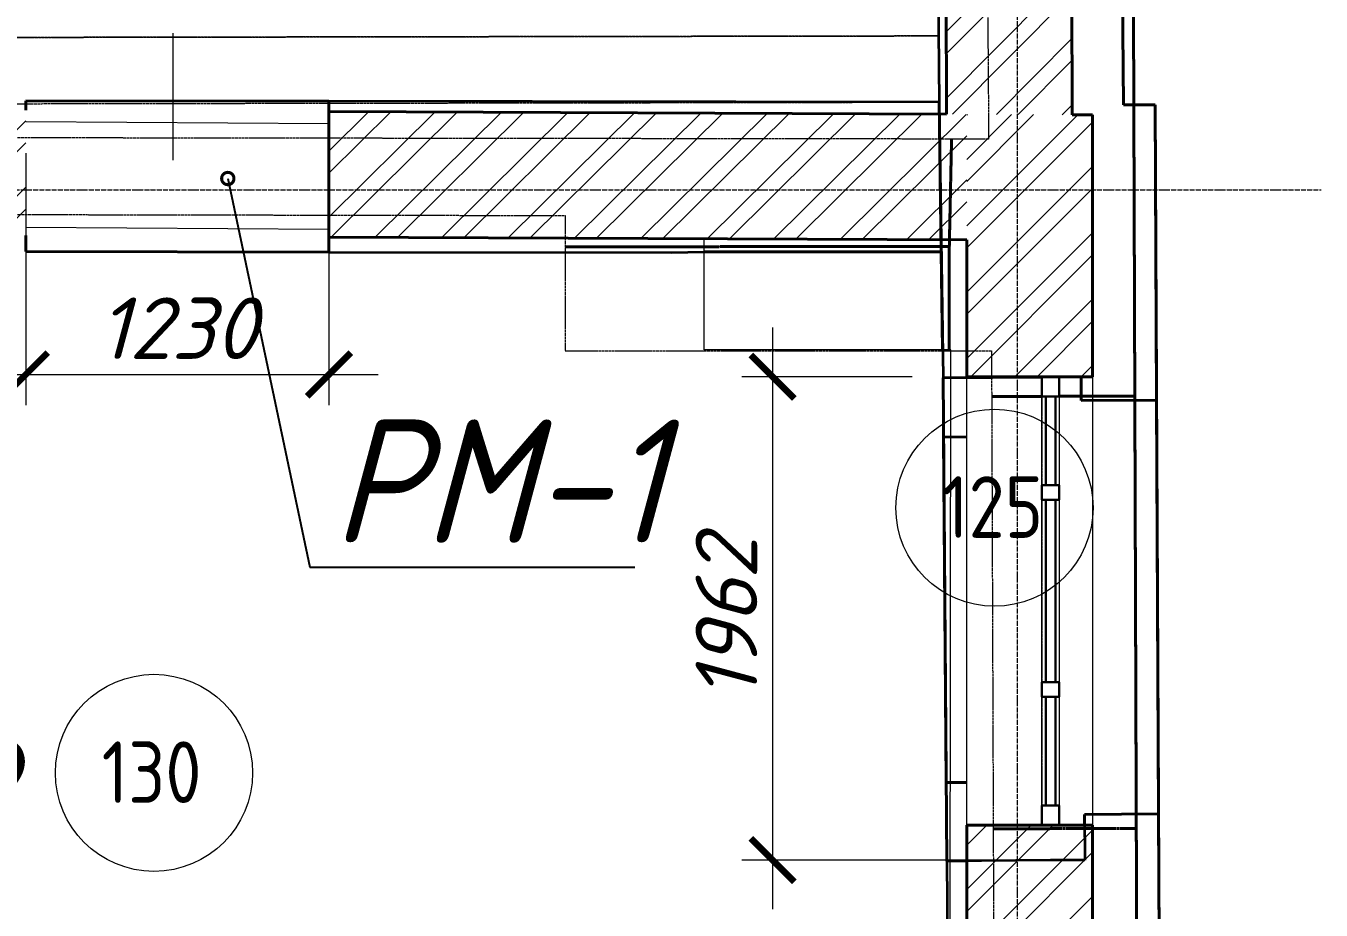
# Model space of a CAD drawing. Header units: millimetres. Extents: x 749182 to 2267578, y 70462 to 311449.
# Drawn here: x 2010106 to 2015362, y 93250 to 96839 of the extents above; entities that cross this region are included whole.
import ezdxf
from ezdxf import colors
from ezdxf.entities.mleader import LeaderData, LeaderLine
from ezdxf.math import Vec2, Vec3

# ---------------------------------------------------------------- set-up
doc = ezdxf.new("R2010")
doc.units = ezdxf.units.MM
for name, pattern in [('ADSK_Линия сетки', [25, 20, -2.5, 0, -2.5]), ('ADSK_Сверху', [4.5, 3, -1.5]), ('осеваяX2', [4, 2.5, -0.5, 0.5, -0.5])]:
    doc.linetypes.add(name, pattern=pattern)
doc.layers.get('Defpoints').update_dxf_attribs({"color": 255})
for name, color, linetype, lineweight in [('_ Окна', 7, 'Continuous', 30), ('Аннотация', 7, 'Continuous', 9), ('Витраж', 7, 'Continuous', 9), ('Каркас', 7, 'Continuous', 9), ('Марки помещений', 7, 'Continuous', 20), ('Окна', 7, 'Continuous', 18), ('Оси', 165, 'осеваяX2', 13), ('Панели витража', 7, 'Continuous', 9), ('Перекрытие', 7, 'Continuous', 18), ('Размер', 7, 'Continuous', 13), ('размеры', 7, 'Continuous', 9), ('Стены', 184, 'Continuous', 40), ('Стены наружные', 7, 'Continuous', 18), ('Стены разрез', 7, 'Continuous', 35)]:
    doc.layers.add(name, color=color, linetype=linetype, lineweight=lineweight)
doc.styles.add('GOST 2.304_new', font='isocpeur.ttf', dxfattribs={"width": 0.9, "oblique": 15})
doc.styles.add('GOST Common_2', font='GOST_Common.ttf', dxfattribs={"width": 0.9, "height": 200})
doc.styles.add('М2', font='isocpeui.ttf')
doc.dimstyles.new('SPDS 1_100', dxfattribs={"dimscale": 100, "dimtxt": 2.5, "dimasz": 1.77, "dimexe": 1.25, "dimexo": 0.625, "dimtad": 1, "dimdec": 0, "dimrnd": 0.001, "dimzin": 9, "dimtxsty": 'М2', "dimblk": 'ARCHTICK', "dimcen": 2.5, "dimdle": 2, "dimclrt": 256, "dimadec": 0, "dimazin": 2, "dimtfac": 0.75, "dimtdec": 0, "dimtmove": 1, "dimatfit": 3, "dimfxl": 0, "dimtolj": 1, "dimlwd": 9, "dimlwe": 9, "dimarcsym": 0})

# ---------------------------------------------------------------- blocks, each defined once
blk = doc.blocks.new('Существующие стены 2 этаж - Существующие стены 2 этаж-699583-01 План 1-го этажа маркировочный')
at = {"layer": 'Стены', "color": 254, "linetype": 'ADSK_Сверху', "true_color": 0xe8c5d7}
for p, q in [((56344.1, 29409.7), (56381, 21103.7)), ((56381, 21103.7), (56376.4, 22122.8)), ((56385.7, 19720), (56381, 21103.7)), ((56381, 21103.7), (56424.5, 8372.5)), ((55642, 20763.2), (55632.9, 20327.1)), ((55632.9, 20327.1), (55642, 20763.2)), ((55632.9, 20327.1), (55642, 20763.2)), ((55642, 20763.2), (55632.9, 20327.1)), ((54073.6, 20326), (55632.9, 20327.1)), ((55632.9, 20327.1), (54073.6, 20326)), ((55632.9, 20327.1), (55632.9, 19903.9)), ((55632.9, 19903.9), (55632.9, 20327.1)), ((55804.8, 19718.1), (56008.9, 19718.7)), ((56008.9, 19718.7), (55804.8, 19718.1)), ((56078.9, 19718.9), (56385.7, 19720)), ((56385.7, 19720), (56078.9, 19718.9)), ((56391.7, 17965), (56385.7, 19720)), ((56391.7, 17965), (56385.7, 19720)), ((56385.7, 19720), (56391.7, 17965)), ((56024.1, 17963.8), (55811.1, 17963.2)), ((55811.1, 17963.2), (56024.1, 17963.8)), ((56391.7, 17965), (56024.1, 17963.8)), ((56024.1, 17963.8), (56391.7, 17965)), ((56395.4, 16872), (56391.7, 17965))]:
    blk.add_line(p, q, dxfattribs=at)
blk = doc.blocks.new('ADSK_БалкаЖБ_Прямоугольная - 269х530мм-826604-01 План 1-го этажа маркировочный')
at = {"layer": 'Каркас', "color": 253, "linetype": 'ADSK_Сверху', "true_color": 0xb2b2b2}
for p, q in [((2990.4, 134.5), (-2990.4, 134.5)), ((2990.4, 134.5), (2990.4, -134.5)), ((-2990.4, -134.5), (2990.4, -134.5))]:
    blk.add_line(p, q, dxfattribs=at)
at = {"layer": 'Каркас', "color": 253, "linetype": 'ADSK_Сверху', "true_color": 0xaaaaaa}
for p, q in [((-2990.4, 134.5), (2990.4, 134.5)), ((2990.4, -134.5), (2990.4, 134.5)), ((-2990.4, -134.5), (2990.4, -134.5))]:
    blk.add_line(p, q, dxfattribs=at)
blk = doc.blocks.new('Прямоугольный импост - 70х20_60мм-1425182-01 План 1-го этажа маркировочный')
at = {"layer": 'Витраж', "color": 253, "linetype": 'ADSK_Сверху', "true_color": 0xaaaaaa}
for p, q in [((55919.5, 22524.5), (55919.6, 22494.5)), ((55989.5, 22524.8), (55989.6, 22494.8)), ((55921.5, 22054.5), (55921.9, 21974.5)), ((55991.5, 22054.8), (55991.9, 21974.8)), ((55921.9, 21974.5), (55991.9, 21974.8))]:
    blk.add_line(p, q, dxfattribs=at)
blk = doc.blocks.new('Прямоугольный импост - 70х20_60мм-1424614-01 План 1-го этажа маркировочный')
at = {"layer": 'Витраж', "color": 253, "linetype": 'ADSK_Сверху', "true_color": 0xaaaaaa}
for p, q in [((-80, 35), (0, 35)), ((0, 35), (0, -35)), ((0, -35), (-80, -35))]:
    blk.add_line(p, q, dxfattribs=at)
blk = doc.blocks.new('Прямоугольный импост - 70х20_60мм-1424615-01 План 1-го этажа маркировочный')
at = {"layer": 'Витраж', "color": 253, "linetype": 'ADSK_Сверху', "true_color": 0xaaaaaa}
for p, q in [((0, 35), (-80, 35)), ((0, -35), (0, 35)), ((-80, -35), (0, -35))]:
    blk.add_line(p, q, dxfattribs=at)
blk = doc.blocks.new('Прямоугольный импост - 70х20_60мм-1225850-01 План 1-го этажа маркировочный')
at = {"layer": 'Витраж', "color": 253, "linetype": 'ADSK_Сверху', "true_color": 0xaaaaaa}
for p, q in [((-6143.8, 27276.3), (-6143.8, 27306.3)), ((-6073.8, 27276.3), (-6073.8, 27306.3)), ((-6143.8, 26506.3), (-6143.8, 26536.3)), ((-6073.8, 26506.3), (-6073.8, 26536.3))]:
    blk.add_line(p, q, dxfattribs=at)
blk = doc.blocks.new('Прямоугольный импост - 70х20_60мм-1225113-01 План 1-го этажа маркировочный')
at = {"layer": 'Витраж', "color": 253, "linetype": 'ADSK_Сверху', "true_color": 0xaaaaaa}
for p, q in [((-6006, 10091.9), (-6006, 10121.9)), ((-5936, 10091.9), (-5936, 10121.9)), ((-6006, 9651.9), (-6006, 9731.9)), ((-5936, 9651.9), (-5936, 9731.9)), ((-6006, 9651.9), (-5936, 9651.9))]:
    blk.add_line(p, q, dxfattribs=at)
blk = doc.blocks.new('Прямоугольный импост - 70х60мм-1424612-01 План 1-го этажа маркировочный')
at = {"layer": 'Витраж', "color": 253, "linetype": 'ADSK_Сверху', "true_color": 0xaaaaaa}
for p, q in [((-30, 35), (30, 35)), ((30, -35), (-30, -35))]:
    blk.add_line(p, q, dxfattribs=at)
blk = doc.blocks.new('Прямоугольный импост - 70х60мм-1425184-01 План 1-го этажа маркировочный')
at = {"layer": 'Витраж', "color": 253, "linetype": 'ADSK_Сверху', "true_color": 0xaaaaaa}
for p, q in [((55989.6, 22494.8), (55919.6, 22494.5)), ((55919.6, 22494.5), (55921.5, 22054.5)), ((55989.6, 22494.8), (55991.5, 22054.8)), ((55921.5, 22054.5), (55991.5, 22054.8))]:
    blk.add_line(p, q, dxfattribs=at)
blk = doc.blocks.new('Прямоугольный импост - 70х60мм-1225009-01 План 1-го этажа маркировочный')
at = {"layer": 'Витраж', "color": 253, "linetype": 'ADSK_Сверху', "true_color": 0xaaaaaa}
for p, q in [((-5936, 11391.9), (-6006, 11391.9)), ((-6006, 11031.9), (-6006, 11391.9)), ((-5936, 11031.9), (-5936, 11391.9)), ((-6006, 11031.9), (-5936, 11031.9))]:
    blk.add_line(p, q, dxfattribs=at)
blk = doc.blocks.new('Прямоугольный импост - 70х60мм-1229542-01 План 1-го этажа маркировочный')
at = {"layer": 'Витраж', "color": 253, "linetype": 'ADSK_Сверху', "true_color": 0xaaaaaa}
for p, q in [((3808.5, 35377.6), (3738.5, 35377.6)), ((3738.5, 35377.6), (3738.5, 34637.6)), ((3808.5, 35377.6), (3808.5, 34637.6)), ((3738.5, 34637.6), (3808.5, 34637.6))]:
    blk.add_line(p, q, dxfattribs=at)
blk = doc.blocks.new('Существующие стены 1 эт - Существующие стены 1 эт-653793-01 План 1-го этажа маркировочный')
at = {"layer": 'Стены'}
for p, q in [((56302.6, 26193), (56339.4, 20901.7)), ((51885.3, 20918.1), (53115.3, 20916.5)), ((51885.3, 20918.1), (51885.3, 20881.2)), ((53115.3, 20875.5), (53115.3, 20916.5)), ((56339.4, 20901.7), (56467.8, 20902.4)), ((56467.8, 20902.4), (56529.9, 8243.7)), ((51885.3, 20371.2), (51885.3, 20306.8)), ((53115.3, 20304.6), (53115.3, 20365.5)), ((55600.1, 20304.8), (55599.4, 20354)), ((55599.4, 20354), (55600.1, 20304.8)), ((53115.3, 20304.6), (51885.3, 20306.8)), ((55600.1, 20304.8), (54638.6, 20304.8)), ((55605.7, 19907.9), (55600.1, 20304.8)), ((56008.9, 19797.3), (55607.3, 19794.2)), ((55622.5, 17832.1), (55607.3, 19794.2)), ((56167.7, 19798.5), (56078.9, 19797.8)), ((56168.5, 19702.4), (56167.7, 19798.5)), ((56473.7, 19703.9), (56168.5, 19702.4)), ((56473.7, 19703.9), (56482, 18023.4)), ((55609.1, 19553.4), (55703.9, 19554.1)), ((55703.9, 19554.1), (55609.1, 19553.4)), ((55609.1, 19553.4), (55620, 18150.9)), ((55620, 18150.9), (55609.1, 19553.4)), ((55703.9, 18151.5), (55620, 18150.9)), ((55620, 18150.9), (55703.9, 18151.5)), ((56181.5, 18021.9), (56482, 18023.4)), ((56181.9, 17978.5), (56181.5, 18021.9)), ((55622.5, 17832.1), (55703.9, 17832.7))]:
    blk.add_line(p, q, dxfattribs=at)
at = {"layer": 'Стены разрез'}
for p, q in [((56339.4, 20901.7), (56331, 22102.4)), ((55583.5, 22010.4), (55591.5, 20913.3)), ((55591.5, 20913.3), (53115.3, 20916.5)), ((53115.3, 20916.5), (53115.3, 20304.6)), ((55591.5, 20913.3), (55607.3, 19794.2)), ((55600.1, 20304.8), (55591.5, 20913.3)), ((56467.8, 20902.4), (56339.4, 20901.7)), ((56473.7, 19703.9), (56467.8, 20902.4)), ((53115.3, 20304.6), (54505.6, 20302.1)), ((54505.6, 20302.1), (54638.6, 20304.8)), ((54638.6, 20304.8), (55600.1, 20304.8)), ((55607.3, 19794.2), (56027.7, 19797.4)), ((56027.7, 19797.4), (56167.7, 19798.5)), ((56167.7, 19798.5), (56168.5, 19702.4)), ((56168.5, 19702.4), (56473.7, 19703.9)), ((56482, 18023.4), (56181.5, 18021.9)), ((56181.5, 18021.9), (56183, 17836.5)), ((56493.5, 15668.4), (56482, 18023.4)), ((56043, 17835.4), (55622.5, 17832.1)), ((55622.5, 17832.1), (55633.1, 16471.9)), ((56183, 17836.5), (56043, 17835.4))]:
    blk.add_line(p, q, dxfattribs=at)
blk = doc.blocks.new('Системная панель - _AR_Стекло_40мм_привязка по центру-V197-01 План 1-го этажа маркировочный')
at = {"layer": 'Панели витража', "lineweight": 30}
for p, q in [((180, 20), (-180, 20)), ((-180, 20), (-180, -20)), ((180, -20), (180, 20)), ((-180, -20), (180, -20))]:
    blk.add_line(p, q, dxfattribs=at)
blk = doc.blocks.new('Прямоугольный импост - 70х20_60мм-V198-01 План 1-го этажа маркировочный')
at = {"layer": 'Витраж', "lineweight": 30}
for p, q in [((-80, 35), (0, 35)), ((-80, -35), (-80, 35)), ((0, 35), (0, -35)), ((0, -35), (-80, -35))]:
    blk.add_line(p, q, dxfattribs=at)
blk = doc.blocks.new('Прямоугольный импост - 70х20_60мм-V199-01 План 1-го этажа маркировочный')
at = {"layer": 'Витраж', "lineweight": 30}
for p, q in [((0, 35), (-80, 35)), ((-80, 35), (-80, -35)), ((0, -35), (0, 35)), ((-80, -35), (0, -35))]:
    blk.add_line(p, q, dxfattribs=at)
blk = doc.blocks.new('Системная панель - _AR_Стекло_40мм_привязка по центру-V200-01 План 1-го этажа маркировочный')
at = {"layer": 'Панели витража', "lineweight": 30}
for p, q in [((220, 20), (-220, 20)), ((-220, 20), (-220, -20)), ((220, -20), (220, 20)), ((-220, -20), (220, -20))]:
    blk.add_line(p, q, dxfattribs=at)
blk = doc.blocks.new('Витраж-стеклопакет - Глухой стеклопакет 40мм-1233085-01 План 1-го этажа маркировочный')
at = {"layer": '_ Окна'}
for p, q in [((370, 20), (-370, 20)), ((-370, 20), (-370, -20)), ((370, -20), (370, 20)), ((-370, -20), (370, -20))]:
    blk.add_line(p, q, dxfattribs=at)
blk = doc.blocks.new('Прямоугольный импост - 70х60мм-V62-01 План 1-го этажа маркировочный')
at = {"layer": 'Витраж'}
for p, q in [((3738.5, 35437.6), (3738.5, 35797.6)), ((3808.5, 35797.6), (3808.5, 35437.6))]:
    blk.add_line(p, q, dxfattribs=at)
blk = doc.blocks.new('Прямоугольный импост - 70х60мм-V168-01 План 1-го этажа маркировочный')
at = {"layer": 'Витраж'}
for p, q in [((55921.5, 22054.5), (55919.6, 22494.5)), ((55989.6, 22494.8), (55991.5, 22054.8))]:
    blk.add_line(p, q, dxfattribs=at)
blk = doc.blocks.new('Прямоугольный импост - 70х60мм-V201-01 План 1-го этажа маркировочный')
at = {"layer": 'Витраж', "lineweight": 30}
for p, q in [((-30, 35), (30, 35)), ((-30, 20), (-30, 35)), ((30, 35), (30, -35)), ((-30, -35), (-30, -20)), ((30, -35), (-30, -35))]:
    blk.add_line(p, q, dxfattribs=at)
blk = doc.blocks.new('Прямоугольный импост - 70х60мм-V63-01 План 1-го этажа маркировочный')
at = {"layer": 'Витраж'}
for p, q in [((3738.5, 34637.6), (3738.5, 35377.6)), ((3808.5, 35377.6), (3808.5, 34637.6))]:
    blk.add_line(p, q, dxfattribs=at)
blk = doc.blocks.new('Прямоугольный импост - 70х60мм-V202-01 План 1-го этажа маркировочный')
at = {"layer": 'Витраж', "lineweight": 30}
for p, q in [((-30, 35), (30, 35)), ((-30, -35), (-30, 35)), ((30, 35), (30, 20)), ((30, -35), (-30, -35)), ((30, -20), (30, -35))]:
    blk.add_line(p, q, dxfattribs=at)
blk = doc.blocks.new('_ArchTick')
at = {"color": 0, "linetype": 'ByBlock', "const_width": 0.15}
blk.add_lwpolyline([(-0.5, -0.5), (0.5, 0.5)], dxfattribs=at)
blk = doc.blocks.new('*D2823')
at = {"layer": 'Defpoints', "color": 0, "lineweight": 20, "transparency": 16777216}
for p in [(2013764.2, 95415.2), (2013135.9, 93453.1), (2014403.2, 93453.1)]:
    blk.add_point(p, dxfattribs=at)
at = {"layer": 'размеры', "color": 0, "lineweight": 9, "transparency": 16777216}
for p, q in [((2013135.9, 95615.2), (2013135.9, 93253.1)), ((2013701.7, 95415.2), (2013010.9, 95415.2)), ((2014340.7, 93453.1), (2013010.9, 93453.1))]:
    blk.add_line(p, q, dxfattribs=at)
at = {"layer": 'размеры', "color": 0, "lineweight": 9, "transparency": 16777216, "xscale": 177, "yscale": 177, "zscale": 177}
for p, rotation in [((2013135.9, 95415.2), 90), ((2013135.9, 93453.1), 270)]:
    blk.add_blockref('_ArchTick', p, dxfattribs=dict(at, rotation=rotation))
at = {"layer": 'размеры', "lineweight": 20, "transparency": 16777216, "insert": (2012948.4, 94434.1), "char_height": 250, "width": 560.473, "attachment_point": 5, "rotation": 90, "style": 'М2'}
blk.add_mtext('\\A1;1962', dxfattribs=at)
blk = doc.blocks.new('ADSK_Марка_Помещение_ОдноЗначение - Номер-247393-01 План 1-го этажа маркировочный')
at = {"layer": 'Марки помещений'}
blk.add_circle((0, 0), 4, dxfattribs=at)
blk = doc.blocks.new('*D2950')
at = {"layer": 'Defpoints', "color": 0, "lineweight": 20, "transparency": 16777216}
for p in [(2010105.6, 96384.7), (2011335.6, 96383.1), (2011335.6, 95424.4)]:
    blk.add_point(p, dxfattribs=at)
at = {"layer": 'размеры', "color": 0, "lineweight": 9, "transparency": 16777216}
for p, q in [((2010105.6, 96322.2), (2010105.6, 95299.4)), ((2011335.6, 96320.6), (2011335.6, 95299.4)), ((2009905.6, 95424.4), (2011535.6, 95424.4))]:
    blk.add_line(p, q, dxfattribs=at)
at = {"layer": 'размеры', "color": 0, "lineweight": 9, "transparency": 16777216, "xscale": 177, "yscale": 177, "zscale": 177, "rotation": 180}
blk.add_blockref('_ArchTick', (2010105.6, 95424.4), dxfattribs=at)
at = {"layer": 'размеры', "color": 0, "lineweight": 9, "transparency": 16777216, "xscale": 177, "yscale": 177, "zscale": 177}
blk.add_blockref('_ArchTick', (2011335.6, 95424.4), dxfattribs=at)
at = {"layer": 'размеры', "lineweight": 20, "transparency": 16777216, "insert": (2010720.6, 95611.9), "char_height": 250, "attachment_point": 5, "style": 'М2'}
blk.add_mtext('\\A1;1230', dxfattribs=at)
blk = doc.blocks.new('_DotSmall')
at = {"color": 0, "linetype": 'ByBlock', "lineweight": 35, "const_width": 0.5}
blk.add_lwpolyline([(-0.0625, 0, 1), (0.0625, 0, 1)], format="xyb", close=True, dxfattribs=at)

msp = doc.modelspace()

# ---------------------------------------------------------------- hatches: boundary and pattern name
at = {"layer": 'Стены наружные', "lineweight": 9}
h = msp.add_hatch(dxfattribs=at)
h.set_pattern_fill('FP_5', color=256, angle=45, style=0, pattern_type=2)
h.set_pattern_definition([(45.2479, (1958220.23, 75616.62), (-135.2854, 134.1198), []), (45.2479, (1958310.03, 75617), (-135.2854, 134.1198), [])])
h.paths.add_polyline_path([(2014351.9123, 96478.1885), (2014347.0935, 97591.9656), (2013837.0982, 97589.759), (2013841.8974, 96480.5433), (2014347.0935, 96478.2108)])
h.paths.add_polyline_path([(2013829.2239, 99409.742), (2014339.2191, 99411.9485), (2014329.0654, 101758.7487), (2013819.0702, 101756.5421), (2013828.7054, 99529.5912)])
h.paths.add_polyline_path([(2013811.2175, 103571.5251), (2014251.2134, 103573.4288), (2014251.2133, 103573.4494), (2014321.2127, 103573.7523), (2014310.9064, 105955.8333), (2013800.9111, 105953.6268), (2013809.99, 103855.2503)])
h.paths.add_polyline_path([(2013796.8009, 106903.6179), (2014306.7961, 106905.8244), (2014292.2443, 110269.1578), (2013782.2491, 110266.9513), (2013796.7946, 106905.0783)])
h.paths.add_polyline_path([(2013774.5911, 112036.9347), (2014284.5863, 112039.1412), (2014252.8434, 119375.8252), (2013742.8386, 119375.8252), (2013774.5911, 112037.0803)])
h = msp.add_hatch(dxfattribs=at)
h.set_pattern_fill('FP_15', color=256, angle=45, style=0, pattern_type=2)
h.set_pattern_definition([(44.73546, (1958220.23, 75616.62), (-134.08047, 135.32434), []), (44.73546, (1958310.03, 75616.2), (-134.08047, 135.32434), [])])
h.paths.add_polyline_path([(2013924.175, 95970.158), (2013924.175, 96480.1635), (2011335.5708, 96492.1154), (2011335.5708, 95982.1099), (2013889.2006, 95970.3195)])
h.paths.add_polyline_path([(2010105.5708, 95987.789), (2010105.5708, 96497.7944), (2007778.3524, 96508.5395), (2007776.4509, 95998.5449), (2008626.7346, 95994.617)])
h = msp.add_hatch(dxfattribs=at)
h.set_pattern_fill('FP_3', color=256, angle=45, style=0, pattern_type=2)
h.set_pattern_definition([(45, (1958220.23, 75616.62), (-134.70384, 134.70384), []), (45, (1958310.03, 75616.62), (-134.70384, 134.70384), [])])
h.paths.add_polyline_path([(2013924.175, 84658.9208), (2014434.175, 84658.9208), (2014434.175, 85152.9313), (2013924.175, 85152.9313), (2013924.175, 84680.7979)])
h.paths.add_polyline_path([(2014425.355, 86972.9313), (2014434.175, 86972.9313), (2014434.175, 89531.4627), (2013924.175, 89531.4627), (2013924.175, 86972.9313), (2014050.8223, 86972.9313)])
h.paths.add_polyline_path([(2014403.1906, 91351.4627), (2014434.175, 91351.4627), (2014434.175, 93595.1515), (2013924.175, 93595.1515), (2013924.175, 91351.4627), (2014060.2453, 91351.4627)])
h.paths.add_polyline_path([(2014434.175, 95415.1515), (2014434.175, 96477.8087), (2013924.175, 96480.1635), (2013924.175, 95415.1515), (2014401.752, 95415.1515)])

# ---------------------------------------------------------------- linework, layer by layer
at = {"layer": 'Аннотация'}
msp.add_line((2010703.0212, 96294.4695), (2010703.0212, 96809.4501), dxfattribs=at)
at = {"layer": 'Оси', "linetype": 'ADSK_Линия сетки'}
for p, q in [((2014130.1361, 71261.653), (2014130.1361, 120151.4054)), ((1947134.001, 96173.407), (2015361.944, 96173.407))]:
    msp.add_line(p, q, dxfattribs=at)
at = {"layer": 'Перекрытие', "linetype": 'ADSK_Сверху'}
for p, q in [((2013958.796, 103856.4597), (2014012.7723, 96379.6664)), ((2014012.7723, 96379.6664), (2007680.4282, 96387.8101)), ((2008296.1152, 96076.6649), (2012293.8469, 96069.484)), ((2012293.8469, 96069.484), (2012293.8469, 95520.4981)), ((2012293.8469, 95520.4981), (2014024.3879, 95520.4981)), ((2014024.3879, 95520.4981), (2014063.8001, 84542.3687))]:
    msp.add_line(p, q, dxfattribs=at)
at = {"layer": 'Перекрытие'}
for p, q in [((2010105.5708, 96451.5142), (2011335.5708, 96443.388)), ((2011335.5708, 96012.6224), (2010105.5708, 96021.132)), ((2012858.8313, 95524.5532), (2012858.8313, 95975.0768)), ((2013858.6667, 95524.5532), (2012858.8313, 95524.5532)), ((2013855.2943, 92333.407), (2013858.6667, 95524.5532))]:
    msp.add_line(p, q, dxfattribs=at)
at = {"layer": 'Стены наружные', "lineweight": 40}
for p, q in [((2013837.0982, 97589.759), (2013841.8974, 96480.5433)), ((2014351.9123, 96478.1885), (2014347.0935, 97591.9656)), ((2013841.8974, 96480.5433), (2011335.5708, 96492.1154)), ((2011335.5708, 96492.1154), (2011335.5708, 95982.1099)), ((2014434.175, 96477.8087), (2014351.9123, 96478.1885)), ((2014434.175, 95415.1515), (2014434.175, 96477.8087)), ((2011335.5708, 95982.1099), (2013924.175, 95970.158)), ((2013924.175, 95970.158), (2013924.175, 95415.1515)), ((2013924.175, 95415.1515), (2014434.175, 95415.1515)), ((2014434.175, 93595.1515), (2013924.175, 93595.1515)), ((2013924.175, 93595.1515), (2013924.175, 92333.407)), ((2014434.175, 91351.4627), (2014434.175, 93595.1515))]:
    msp.add_line(p, q, dxfattribs=at)
at = {"layer": 'Стены наружные'}
for p, q in [((2013924.175, 93595.1515), (2013924.175, 95415.1515)), ((2014434.175, 95415.1515), (2014434.175, 93595.1515))]:
    msp.add_line(p, q, dxfattribs=at)

# ---------------------------------------------------------------- block references
at = {"layer": 'Витраж', "color": 253, "linetype": 'ADSK_Сверху', "true_color": 0xaaaaaa}
for name, p, rotation in [('Прямоугольный импост - 70х20_60мм-1424615-01 План 1-го этажа маркировочный', (2014264.175, 95415.1515), 90.00000000000031), ('Прямоугольный импост - 70х20_60мм-1225113-01 План 1-го этажа маркировочный', (2008293.1329, 105067.0767), 180), ('Прямоугольный импост - 70х60мм-1225009-01 План 1-го этажа маркировочный', (2008293.1329, 106367.0767), 180), ('Прямоугольный импост - 70х20_60мм-1225850-01 План 1-го этажа маркировочный', (2008155.4238, 121451.4986), 180), ('Прямоугольный импост - 70х20_60мм-1425182-01 План 1-го этажа маркировочный', (1958212.755, 71862.8465), 359.7521056323047), ('Прямоугольный импост - 70х60мм-1425184-01 План 1-го этажа маркировочный', (1958212.755, 71862.8465), 359.7521056323047)]:
    msp.add_blockref(name, p, dxfattribs=dict(at, rotation=rotation))
at = {"layer": 'Витраж'}
for name, p, rotation in [('Прямоугольный импост - 70х20_60мм-V199-01 План 1-го этажа маркировочный', (2014264.175, 95415.1515), 90.00000000000031), ('Прямоугольный импост - 70х60мм-V168-01 План 1-го этажа маркировочный', (1958212.755, 71862.8465), 359.7521056323047)]:
    msp.add_blockref(name, p, dxfattribs=dict(at, rotation=rotation))
for name in ['Прямоугольный импост - 70х60мм-V62-01 План 1-го этажа маркировочный', 'Прямоугольный импост - 70х60мм-V63-01 План 1-го этажа маркировочный']:
    msp.add_blockref(name, (2010490.676, 59537.5089), dxfattribs=at)
at = {"layer": 'Витраж', "color": 253, "linetype": 'ADSK_Сверху', "true_color": 0xaaaaaa, "extrusion": (0, 0, -1), "rotation": 269.9999999999997}
for name, p in [('Прямоугольный импост - 70х60мм-1424612-01 План 1-го этажа маркировочный', (-2014264.175, 94945.1515)), ('Прямоугольный импост - 70х60мм-1424612-01 План 1-го этажа маркировочный', (-2014264.175, 94145.1515)), ('Прямоугольный импост - 70х20_60мм-1424614-01 План 1-го этажа маркировочный', (-2014264.175, 93595.1515))]:
    msp.add_blockref(name, p, dxfattribs=at)
at = {"layer": 'Витраж', "extrusion": (0, 0, -1), "rotation": 269.9999999999997}
for name, p in [('Прямоугольный импост - 70х60мм-V202-01 План 1-го этажа маркировочный', (-2014264.175, 94945.1515)), ('Прямоугольный импост - 70х60мм-V201-01 План 1-го этажа маркировочный', (-2014264.175, 94145.1515)), ('Прямоугольный импост - 70х20_60мм-V198-01 План 1-го этажа маркировочный', (-2014264.175, 93595.1515))]:
    msp.add_blockref(name, p, dxfattribs=at)
at = {"layer": 'Витраж', "color": 253, "linetype": 'ADSK_Сверху', "true_color": 0xaaaaaa}
msp.add_blockref('Прямоугольный импост - 70х60мм-1229542-01 План 1-го этажа маркировочный', (2010490.676, 59537.5089), dxfattribs=at)
at = {"layer": 'Каркас', "color": 253, "linetype": 'ADSK_Сверху', "true_color": 0xaaaaaa, "rotation": 0.09428808742570761}
msp.add_blockref('ADSK_БалкаЖБ_Прямоугольная - 269х530мм-826604-01 План 1-го этажа маркировочный', (2010820.2512, 96659.1234), dxfattribs=at)
at = {"layer": 'Марки помещений', "xscale": 99.99999999999993, "yscale": 99.99999999999993, "zscale": 99.99999999999993}
for p in [(2014036.294, 94883.2838), (2010625.4193, 93806.9852)]:
    msp.add_blockref('ADSK_Марка_Помещение_ОдноЗначение - Номер-247393-01 План 1-го этажа маркировочный', p, dxfattribs=at)
at = {"layer": 'Окна', "rotation": 270.0000000000003}
msp.add_blockref('Витраж-стеклопакет - Глухой стеклопакет 40мм-1233085-01 План 1-го этажа маркировочный', (2014264.175, 94545.1515), dxfattribs=at)
at = {"layer": 'Панели витража', "rotation": 270.0000000000003}
for name, p in [('Системная панель - _AR_Стекло_40мм_привязка по центру-V197-01 План 1-го этажа маркировочный', (2014264.175, 95155.1515)), ('Системная панель - _AR_Стекло_40мм_привязка по центру-V200-01 План 1-го этажа маркировочный', (2014264.175, 93895.1515))]:
    msp.add_blockref(name, p, dxfattribs=at)
at = {"layer": 'Стены', "color": 254, "linetype": 'ADSK_Сверху', "true_color": 0xe8c5d7}
msp.add_blockref('Существующие стены 2 этаж - Существующие стены 2 этаж-699583-01 План 1-го этажа маркировочный', (1958220.2258, 75616.6187), dxfattribs=at)
at = {"layer": 'Стены', "color": 243, "true_color": 0xbb5389}
msp.add_blockref('Существующие стены 1 эт - Существующие стены 1 эт-653793-01 План 1-го этажа маркировочный', (1958220.2258, 75616.6187), dxfattribs=at)

# ---------------------------------------------------------------- texts
at = {"layer": 'Марки помещений', "lineweight": 9, "char_height": 250, "width": 526.708687, "attachment_point": 1, "style": 'GOST Common_2'}
for s, insert in [('125', (2013823.8868, 95011.0089)), ('130', (2010413.0121, 93934.7103))]:
    msp.add_mtext(s, dxfattribs=dict(at, insert=insert))

# ---------------------------------------------------------------- dimensions: what is measured, and where the dimension line sits
at = {"layer": 'размеры', "lineweight": 20}
dim = msp.add_linear_dim(base=(2011335.5708, 95424.3617), p1=(2010105.5708, 96384.6913), p2=(2011335.5708, 96383.1094), dimstyle='SPDS 1_100', dxfattribs=at)
dim.commit()
dim.dimension.update_dxf_attribs({"geometry": '*D2950', "text_midpoint": (2010720.5708, 95611.8617)})
dim = msp.add_linear_dim(base=(2013135.8943, 93453.0777), p1=(2013764.175, 95415.1515), p2=(2014403.1906, 93453.0777), angle=90, dimstyle='SPDS 1_100', dxfattribs=at)
dim.commit()
dim.dimension.update_dxf_attribs({"geometry": '*D2823', "text_midpoint": (2012948.3943, 94434.1146)})

# ---------------------------------------------------------------- leaders
at = {"layer": 'Размер', "color": 104, "ltscale": 20}
ml = msp.add_multileader_mtext('Standard', dxfattribs=at)
ml.set_content('\\A1;РМ-1', color=104, style='GOST 2.304_new')
ml.set_leader_properties()
ml.set_arrow_properties(name='DOTSMALL')
ml.build(insert=Vec2(0, 0))
ml.multileader.update_dxf_attribs({"text_left_attachment_type": 6, "text_right_attachment_type": 6, "dogleg_length": 1, "arrow_head_size": 100})
ctx = ml.context
ctx.base_point, ctx.char_height, ctx.arrow_head_size, ctx.landing_gap_size, ctx.plane_origin = Vec3(2011277.7196, 94641.3896), 500, 100, 0, Vec3(1989354.3117, 237295.2089)
ctx.left_attachment, ctx.right_attachment, ctx.text_align_type = 6, 6, 1
notes = []
notes.append((ctx, [(1, (1, 1, 0), (2011257.7196, 94641.3896), (1, 0), 20, [(0, [(2010924.9416, 96219.7124)], 0, [])])]))
ctx.mtext.insert, ctx.mtext.rotation, ctx.mtext.width, ctx.mtext.alignment, ctx.mtext.flow_direction = Vec3(2012019.1942, 95241.3896), 6.283185307, 1286.674802, 2, 5
at = {"layer": 'Размер', "color": 20, "ltscale": 20}
ml = msp.add_multileader_mtext('Standard', dxfattribs=at)
ml.set_content('\\A1;РМ-2', color=20, style='GOST 2.304_new')
ml.set_leader_properties()
ml.set_arrow_properties(name='DOTSMALL')
ml.build(insert=Vec2(0, 0))
ml.multileader.update_dxf_attribs({"text_left_attachment_type": 6, "text_right_attachment_type": 6, "dogleg_length": 1, "arrow_head_size": 100})
ctx = ml.context
ctx.base_point, ctx.char_height, ctx.arrow_head_size, ctx.landing_gap_size, ctx.plane_origin = Vec3(2008528.5225, 93344.8342), 500, 100, 0, Vec3(1986742.7626, 235954.0567)
ctx.left_attachment, ctx.right_attachment, ctx.text_align_type = 6, 6, 1
notes.append((ctx, [(1, (1, 1, 0), (2008508.5225, 93344.8342), (1, 0), 20, [(0, [(2007862.6792, 94511.2801)], 0, [])])]))
ctx.mtext.insert, ctx.mtext.rotation, ctx.mtext.width, ctx.mtext.alignment, ctx.mtext.flow_direction = Vec3(2009314.9971, 93944.8342), 6.283185307, 1286.674802, 2, 5
for ctx, leaders in notes:
    for number, flags, end, landing, length, lines in leaders:
        leader = LeaderData()
        leader.index, (leader.has_last_leader_line, leader.has_dogleg_vector, leader.attachment_direction) = number, flags
        leader.last_leader_point, leader.dogleg_vector, leader.dogleg_length = Vec3(end), Vec3(landing), length
        for number, points, colour, breaks in lines:
            line = LeaderLine()
            line.index, line.vertices, line.color, line.breaks = number, Vec3.list(points), colors.encode_raw_color(colour), breaks
            leader.lines.append(line)
        ctx.leaders.append(leader)

doc.saveas('drawing.dxf')
